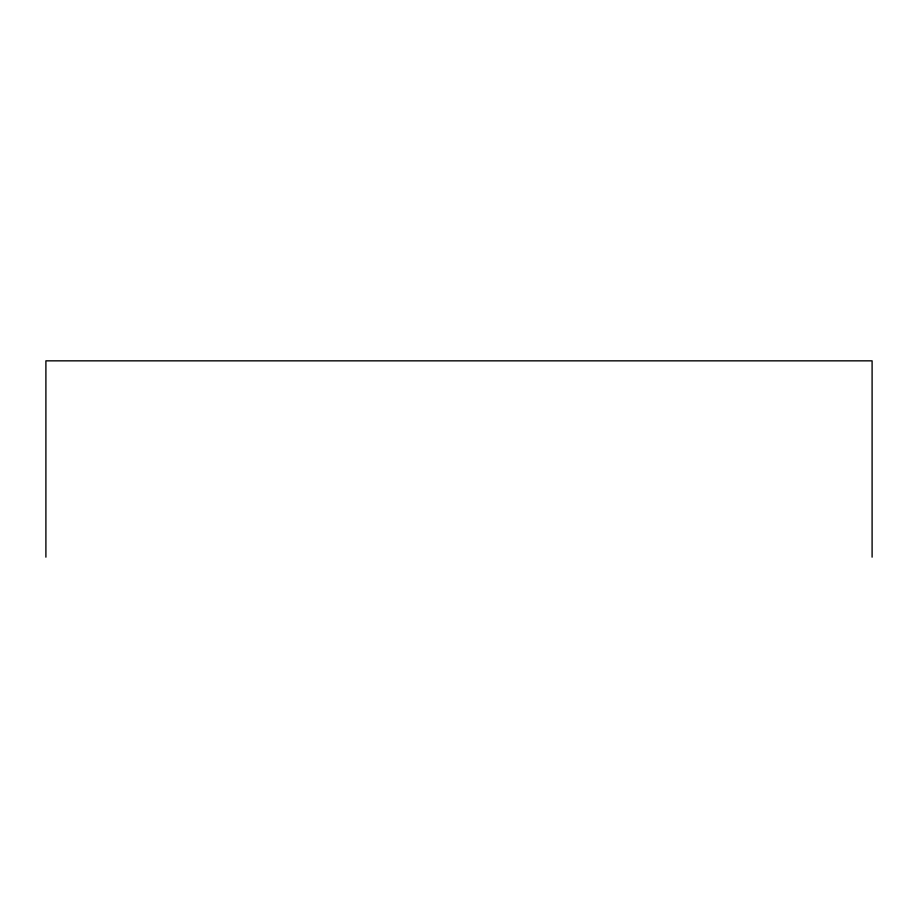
<?xml version="1.0" encoding="UTF-8"?>
<svg xmlns="http://www.w3.org/2000/svg" width="918" height="918" viewBox="0 0 918 918"><rect width="100%" height="100%" fill="white"/><g stroke="black" fill="none" stroke-linecap="round" stroke-linejoin="round"><path stroke-width="1.38" d="M872.1 557.157L872.1 360.843L45.9 360.843L45.9 557.157"/></g></svg>
